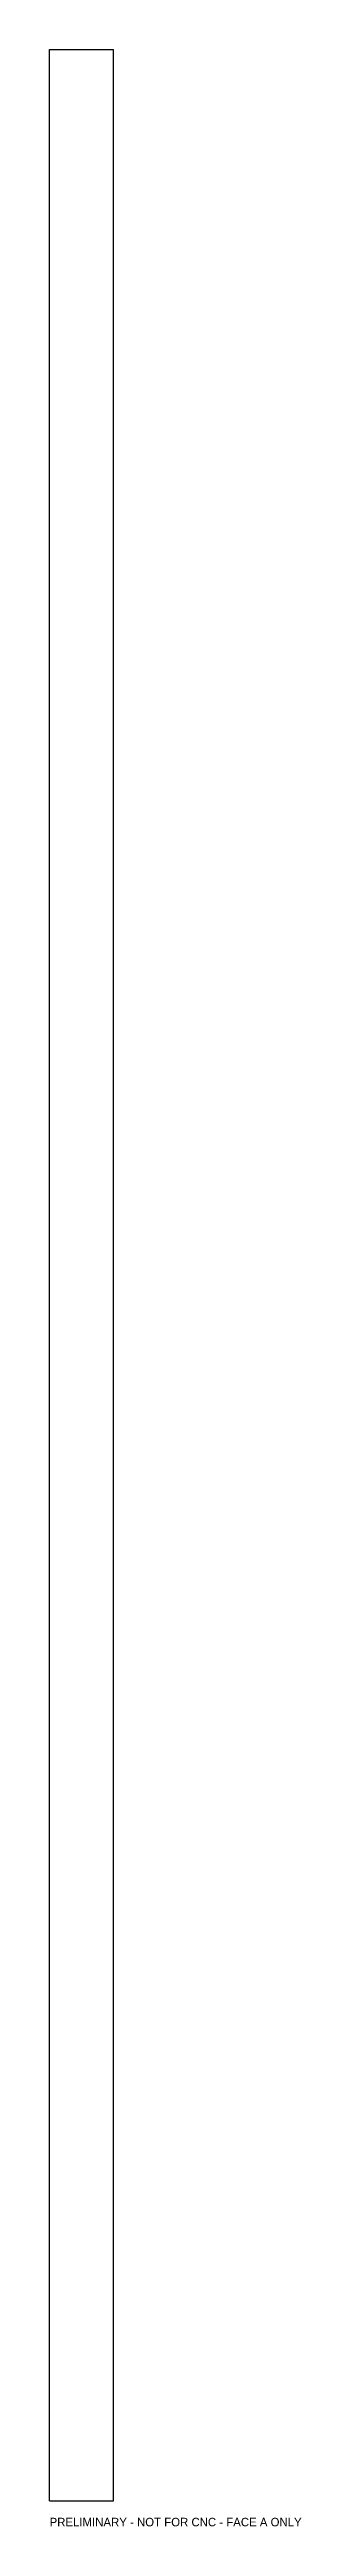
# Model space of a CAD drawing. Header units: millimetres. Extents: x 0 to 118, y -12 to 1152.
import ezdxf

# ---------------------------------------------------------------- set-up
doc = ezdxf.new("R2010")
doc.units = ezdxf.units.MM
doc.layers.add('CUT', color=7, linetype='CONTINUOUS')
doc.layers.add('REFERENCE', color=7, linetype='CONTINUOUS')

msp = doc.modelspace()

# ---------------------------------------------------------------- linework, layer by layer
at = {"layer": 'CUT'}
for p, q in [((0, 0), (0, 1152.1)), ((0, 1152.1), (30, 1152.1)), ((30, 0), (30, 1152.1)), ((0, 0), (30, 0))]:
    msp.add_line(p, q, dxfattribs=at)
at = {"layer": 'REFERENCE'}
for p, q in [((0, 0), (0, 1152.1)), ((0, 1152.1), (30, 1152.1)), ((30, 0), (30, 1152.1)), ((0, 0), (30, 0))]:
    msp.add_line(p, q, dxfattribs=at)

# ---------------------------------------------------------------- texts
msp.add_text('PRELIMINARY - NOT FOR CNC - FACE A ONLY', height=4, dxfattribs=at).set_placement((0, -12))

doc.saveas('drawing.dxf')
